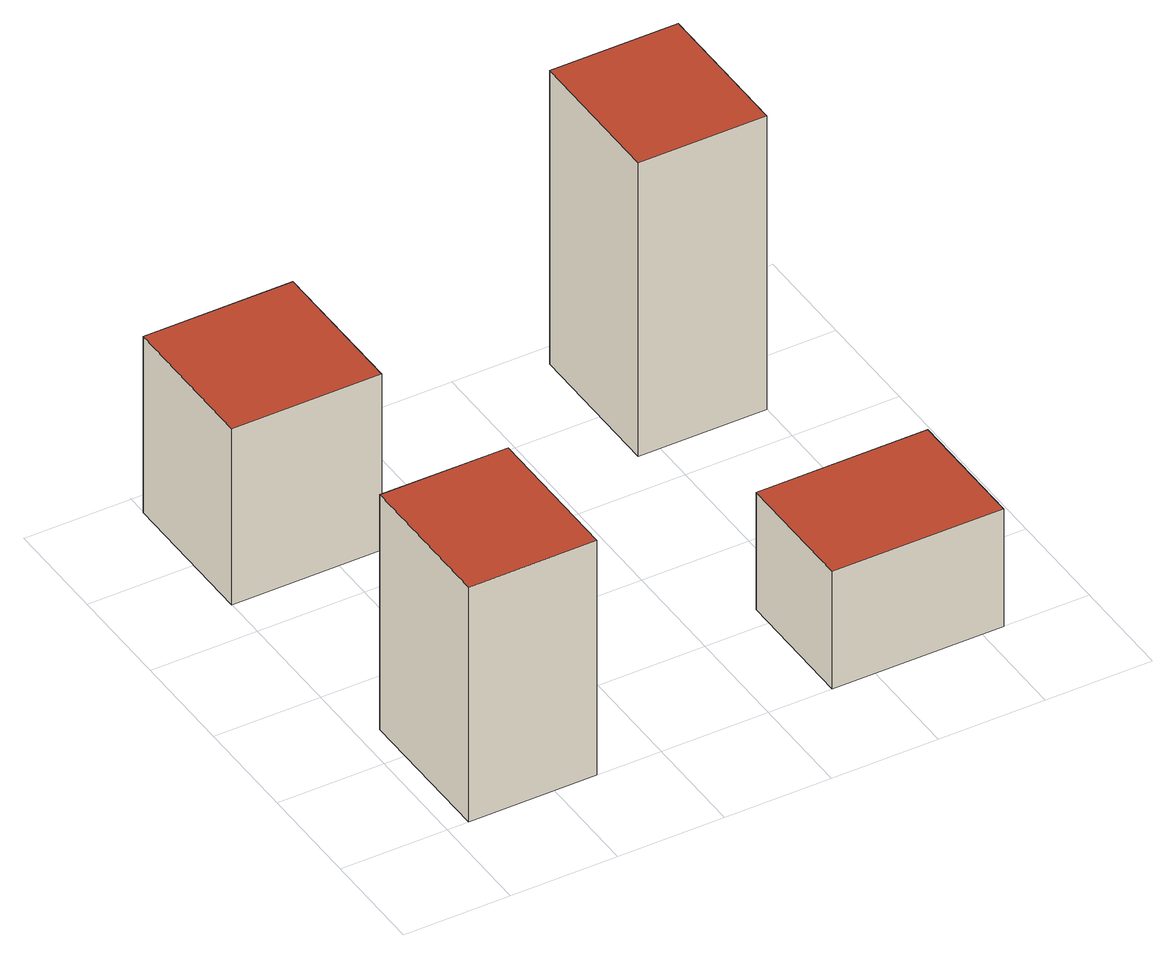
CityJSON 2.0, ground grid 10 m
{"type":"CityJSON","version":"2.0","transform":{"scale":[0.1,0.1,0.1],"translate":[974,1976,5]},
"CityObjects":{
"building1":{"type":"Building","attributes":{"urf:buildingStructureType":"鉄筋コンクリート造"},"geometry":[{"type":"MultiSurface","lod":"2.2","boundaries":[[[0,1,2,3]],[[4,5,6,7]],[[0,1,5,4]],[[1,2,6,5]],[[2,3,7,6]],[[3,0,4,7]]],"semantics":{"surfaces":[{"type":"GroundSurface"},{"type":"RoofSurface"},{"type":"WallSurface"}],"values":[0,1,2,2,2,2]}}]},
"building2":{"type":"Building","attributes":{"urf:buildingStructureType":"鉄筋コンクリート造"},"geometry":[{"type":"MultiSurface","lod":"2.2","boundaries":[[[8,9,10,11]],[[12,13,14,15]],[[8,9,13,12]],[[9,10,14,13]],[[10,11,15,14]],[[11,8,12,15]]],"semantics":{"surfaces":[{"type":"GroundSurface"},{"type":"RoofSurface"},{"type":"WallSurface"}],"values":[0,1,2,2,2,2]}}]},
"building3":{"type":"Building","attributes":{"urf:buildingStructureType":"鉄筋コンクリート造"},"geometry":[{"type":"MultiSurface","lod":"2.2","boundaries":[[[16,17,18,19]],[[20,21,22,23]],[[16,17,21,20]],[[17,18,22,21]],[[18,19,23,22]],[[19,16,20,23]]],"semantics":{"surfaces":[{"type":"GroundSurface"},{"type":"RoofSurface"},{"type":"WallSurface"}],"values":[0,1,2,2,2,2]}}]},
"building4":{"type":"Building","attributes":{"urf:buildingStructureType":"鉄筋コンクリート造"},"geometry":[{"type":"MultiSurface","lod":"2.2","boundaries":[[[24,25,26,27]],[[28,29,30,31]],[[24,25,29,28]],[[25,26,30,29]],[[26,27,31,30]],[[27,24,28,31]]],"semantics":{"surfaces":[{"type":"GroundSurface"},{"type":"RoofSurface"},{"type":"WallSurface"}],"values":[0,1,2,2,2,2]}}]}
},
"vertices":[
[20,0,0],[140,0,0],[140,140,0],[20,140,0],[20,0,240],[140,0,240],[140,140,240],[20,140,240],
[0,340,0],[140,340,0],[140,480,0],[0,480,0],[0,340,180],[140,340,180],[140,480,180],[0,480,180],
[360,0,0],[520,0,0],[520,120,0],[360,120,0],[360,0,120],[520,0,120],[520,120,120],[360,120,120],
[380,340,0],[500,340,0],[500,480,0],[380,480,0],[380,340,300],[500,340,300],[500,480,300],[380,480,300]
]}
